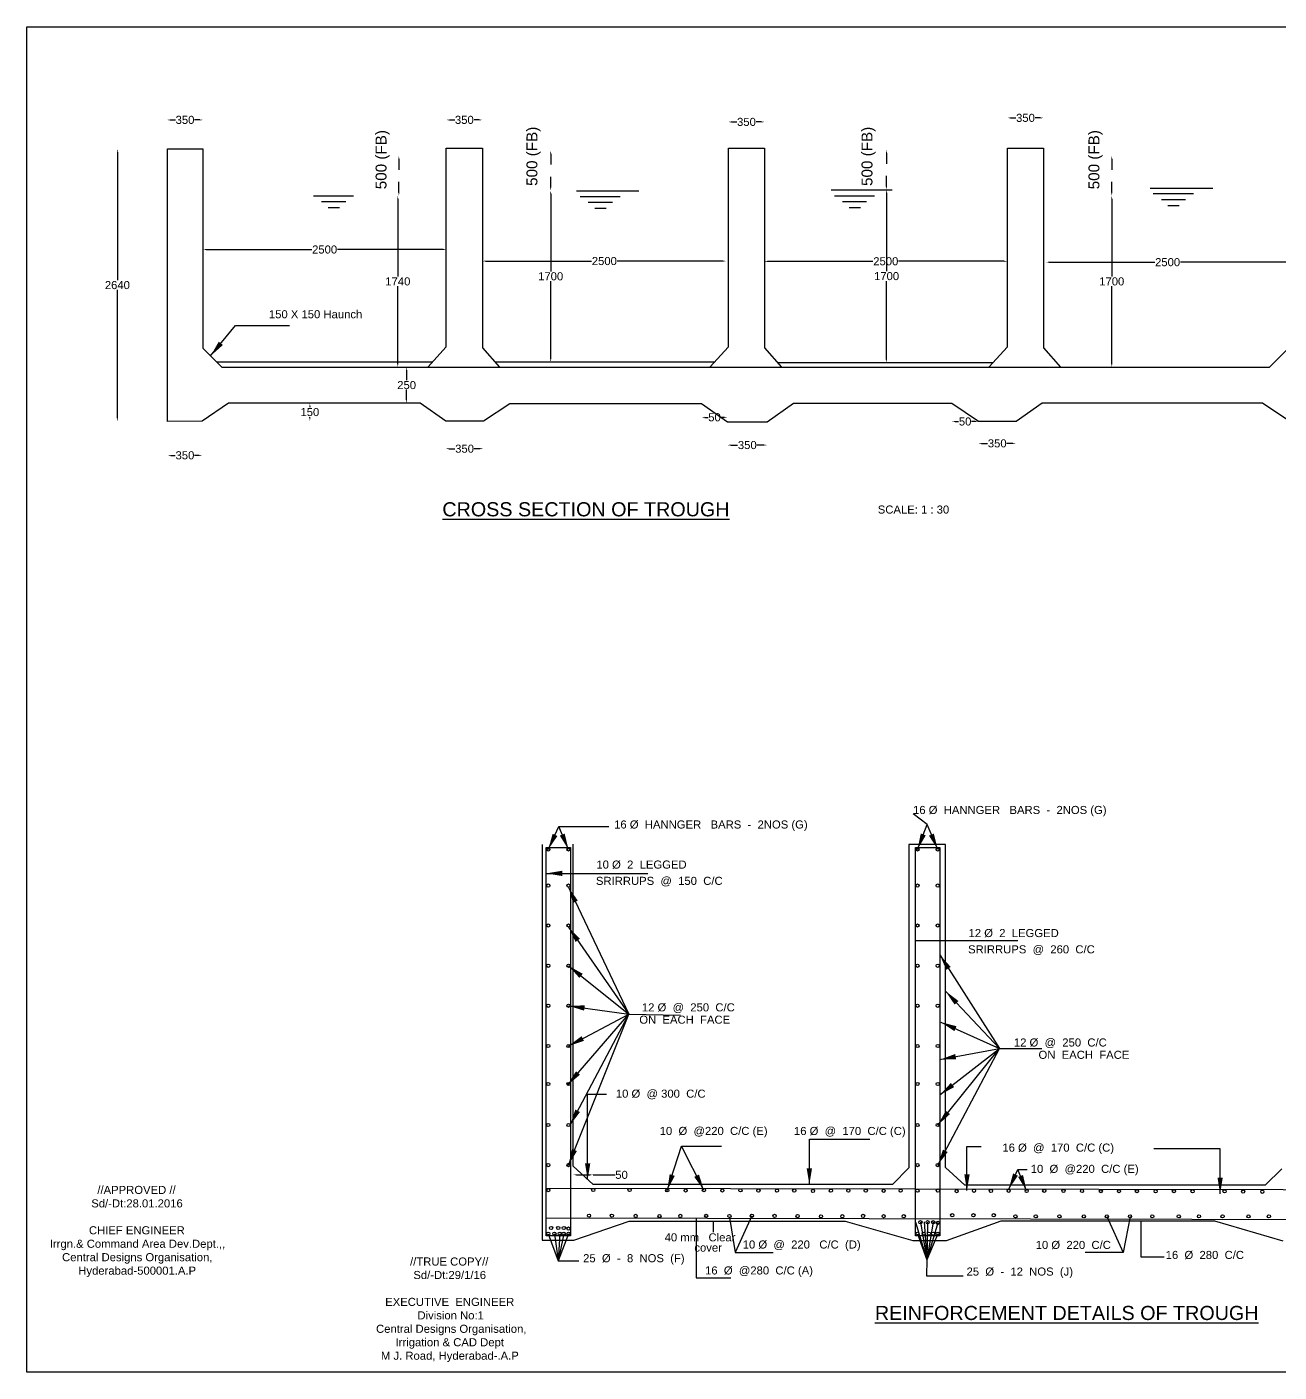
# Model space of a CAD drawing. Header units: inches. Extents: x 136 to 450, y 20 to 187.
# Drawn here: x 135.9 to 291, y 20.4 to 187.1 of the extents above; entities that cross this region are included whole.
import ezdxf

# ---------------------------------------------------------------- set-up
doc = ezdxf.new("R2010")
doc.units = ezdxf.units.IN
doc.header["$MEASUREMENT"] = 0
doc.layers.add('DIMENSIONS', color=7, linetype='Continuous')
doc.layers.add('TEXT', color=1, linetype='Continuous')
doc.styles.get("Standard").update_dxf_attribs({"font": 'arial.ttf', "height": 1})
doc.dimstyles.get("Standard").update_dxf_attribs({"dimtxt": 1, "dimasz": 0.4, "dimexe": 0.18, "dimexo": 0.0625, "dimgap": 0.09, "dimtad": 0, "dimtih": 1, "dimtoh": 1, "dimdec": 4, "dimzin": 0, "dimdsep": 46, "dimtxsty": 'Standard', "dimcen": 0.09, "dimse1": 1, "dimse2": 1, "dimadec": 0, "dimazin": 0, "dimtfac": 1, "dimtdec": 4, "dimtofl": 0, "dimtmove": 0, "dimatfit": 3, "dimfxl": 1, "dimtolj": 1, "dimtzin": 0, "dimarcsym": 0})

# ---------------------------------------------------------------- blocks, each defined once
blk = doc.blocks.new('*D1')
at = {"layer": 'Defpoints', "color": 0, "transparency": 16777216}
for p in [(147.06, 171.97), (153.28, 171.97), (153.28, 138.2)]:
    blk.add_point(p, dxfattribs=at)
at = {"layer": 'DIMENSIONS', "color": 0, "lineweight": -2, "transparency": 16777216}
for p, q in [((147.06, 171.57), (147.06, 155.69)), ((147.06, 138.6), (147.06, 154.49))]:
    blk.add_line(p, q, dxfattribs=at)
at = {"layer": 'DIMENSIONS', "color": 0, "transparency": 16777216}
for points in [[(146.99, 171.57), (147.12, 171.57), (147.06, 171.97)], [(146.99, 138.6), (147.12, 138.6), (147.06, 138.2)]]:
    blk.add_solid(points, dxfattribs=at)
at = {"layer": 'DIMENSIONS', "color": 0, "transparency": 16777216, "insert": (147.06, 155.09), "char_height": 1, "attachment_point": 5}
blk.add_mtext('\\A1;2640', dxfattribs=at)
blk = doc.blocks.new('*D2')
at = {"layer": 'Defpoints', "color": 0, "transparency": 16777216}
for p in [(157.66, 175.56), (153.22, 171.97), (157.66, 171.97)]:
    blk.add_point(p, dxfattribs=at)
at = {"layer": 'DIMENSIONS', "color": 0, "lineweight": -2, "transparency": 16777216}
for p, q in [((153.62, 175.56), (154.25, 175.56)), ((157.26, 175.56), (156.63, 175.56))]:
    blk.add_line(p, q, dxfattribs=at)
at = {"layer": 'DIMENSIONS', "color": 0, "transparency": 16777216}
for points in [[(153.62, 175.62), (153.62, 175.49), (153.22, 175.56)], [(157.26, 175.62), (157.26, 175.49), (157.66, 175.56)]]:
    blk.add_solid(points, dxfattribs=at)
at = {"layer": 'DIMENSIONS', "color": 0, "transparency": 16777216, "insert": (155.44, 175.56), "char_height": 1, "attachment_point": 5}
blk.add_mtext('\\A1;350', dxfattribs=at)
blk = doc.blocks.new('*D3')
at = {"layer": 'Defpoints', "color": 0, "transparency": 16777216}
for p in [(153.28, 138.2), (157.58, 138.22), (157.58, 134)]:
    blk.add_point(p, dxfattribs=at)
at = {"layer": 'DIMENSIONS', "color": 0, "lineweight": -2, "transparency": 16777216}
for p, q in [((153.68, 134), (154.24, 134)), ((157.18, 134), (156.62, 134))]:
    blk.add_line(p, q, dxfattribs=at)
at = {"layer": 'DIMENSIONS', "color": 0, "transparency": 16777216}
for points in [[(153.68, 134.07), (153.68, 133.94), (153.28, 134)], [(157.18, 134.07), (157.18, 133.94), (157.58, 134)]]:
    blk.add_solid(points, dxfattribs=at)
at = {"layer": 'DIMENSIONS', "color": 0, "transparency": 16777216, "insert": (155.43, 134), "char_height": 1, "attachment_point": 5}
blk.add_mtext('\\A1;350', dxfattribs=at)
blk = doc.blocks.new('*D4')
at = {"layer": 'Defpoints', "color": 0, "transparency": 16777216}
for p in [(157.66, 159.62), (157.66, 159.5), (187.82, 159.77)]:
    blk.add_point(p, dxfattribs=at)
at = {"layer": 'DIMENSIONS', "color": 0, "lineweight": -2, "transparency": 16777216}
for p, q in [((158.06, 159.5), (171.15, 159.5)), ((187.42, 159.5), (174.33, 159.5))]:
    blk.add_line(p, q, dxfattribs=at)
at = {"layer": 'DIMENSIONS', "color": 0, "transparency": 16777216}
for points in [[(158.06, 159.57), (158.06, 159.43), (157.66, 159.5)], [(187.42, 159.57), (187.42, 159.43), (187.82, 159.5)]]:
    blk.add_solid(points, dxfattribs=at)
at = {"layer": 'DIMENSIONS', "color": 0, "transparency": 16777216, "insert": (172.74, 159.5), "char_height": 1, "attachment_point": 5}
blk.add_mtext('\\A1;2500', dxfattribs=at)
blk = doc.blocks.new('*D5')
at = {"layer": 'Defpoints', "color": 0, "transparency": 16777216}
for p in [(176.32, 166.16), (181.81, 166.16), (181.81, 144.94)]:
    blk.add_point(p, dxfattribs=at)
at = {"layer": 'DIMENSIONS', "color": 0, "lineweight": -2, "transparency": 16777216}
for p, q in [((181.81, 165.76), (181.81, 156.15)), ((181.81, 145.34), (181.81, 154.95))]:
    blk.add_line(p, q, dxfattribs=at)
at = {"layer": 'DIMENSIONS', "color": 0, "transparency": 16777216}
for points in [[(181.74, 165.76), (181.87, 165.76), (181.81, 166.16)], [(181.74, 145.34), (181.87, 145.34), (181.81, 144.94)]]:
    blk.add_solid(points, dxfattribs=at)
at = {"layer": 'DIMENSIONS', "color": 0, "transparency": 16777216, "insert": (181.81, 155.55), "char_height": 1, "attachment_point": 5}
blk.add_mtext('\\A1;1740', dxfattribs=at)
blk = doc.blocks.new('*D6')
at = {"layer": 'Defpoints', "color": 0, "transparency": 16777216}
for p in [(182.9, 144.94), (182.9, 140.46), (182.9, 140.46)]:
    blk.add_point(p, dxfattribs=at)
at = {"layer": 'DIMENSIONS', "color": 0, "lineweight": -2, "transparency": 16777216}
for p, q in [((182.9, 144.54), (182.9, 143.3)), ((182.9, 140.86), (182.9, 142.1))]:
    blk.add_line(p, q, dxfattribs=at)
at = {"layer": 'DIMENSIONS', "color": 0, "transparency": 16777216}
for points in [[(182.84, 144.54), (182.97, 144.54), (182.9, 144.94)], [(182.84, 140.86), (182.97, 140.86), (182.9, 140.46)]]:
    blk.add_solid(points, dxfattribs=at)
at = {"layer": 'DIMENSIONS', "color": 0, "transparency": 16777216, "insert": (182.9, 142.7), "char_height": 1, "attachment_point": 5}
blk.add_mtext('\\A1;250', dxfattribs=at)
blk = doc.blocks.new('*D7')
at = {"layer": 'Defpoints', "color": 0, "transparency": 16777216}
for p in [(184.57, 140.46), (170.91, 138.26), (187.75, 138.26)]:
    blk.add_point(p, dxfattribs=at)
at = {"layer": 'DIMENSIONS', "color": 0, "lineweight": -2, "transparency": 16777216}
for p, q in [((170.91, 140.06), (170.91, 139.96)), ((170.91, 138.66), (170.91, 138.75))]:
    blk.add_line(p, q, dxfattribs=at)
at = {"layer": 'DIMENSIONS', "color": 0, "transparency": 16777216}
for points in [[(170.85, 140.06), (170.98, 140.06), (170.91, 140.46)], [(170.85, 138.66), (170.98, 138.66), (170.91, 138.26)]]:
    blk.add_solid(points, dxfattribs=at)
at = {"layer": 'DIMENSIONS', "color": 0, "transparency": 16777216, "insert": (170.91, 139.36), "char_height": 1, "attachment_point": 5}
blk.add_mtext('\\A1;150', dxfattribs=at)
blk = doc.blocks.new('*D8')
at = {"layer": 'Defpoints', "color": 0, "transparency": 16777216}
for p in [(187.75, 138.26), (192.41, 138.26), (192.41, 134.82)]:
    blk.add_point(p, dxfattribs=at)
at = {"layer": 'DIMENSIONS', "color": 0, "lineweight": -2, "transparency": 16777216}
for p, q in [((188.15, 134.82), (188.88, 134.82)), ((192.01, 134.82), (191.27, 134.82))]:
    blk.add_line(p, q, dxfattribs=at)
at = {"layer": 'DIMENSIONS', "color": 0, "transparency": 16777216}
for points in [[(188.15, 134.89), (188.15, 134.76), (187.75, 134.82)], [(192.01, 134.89), (192.01, 134.76), (192.41, 134.82)]]:
    blk.add_solid(points, dxfattribs=at)
at = {"layer": 'DIMENSIONS', "color": 0, "transparency": 16777216, "insert": (190.08, 134.82), "char_height": 1, "attachment_point": 5}
blk.add_mtext('\\A1;350', dxfattribs=at)
blk = doc.blocks.new('*D9')
at = {"layer": 'Defpoints', "color": 0, "transparency": 16777216}
for p in [(219.45, 140.39), (222.66, 138.71), (222.66, 138.13)]:
    blk.add_point(p, dxfattribs=at)
at = {"layer": 'DIMENSIONS', "color": 0, "lineweight": -2, "transparency": 16777216}
for p, q in [((219.85, 138.71), (220.25, 138.71)), ((222.26, 138.71), (221.86, 138.71))]:
    blk.add_line(p, q, dxfattribs=at)
at = {"layer": 'DIMENSIONS', "color": 0, "transparency": 16777216}
for points in [[(219.85, 138.78), (219.85, 138.65), (219.45, 138.71)], [(222.26, 138.78), (222.26, 138.65), (222.66, 138.71)]]:
    blk.add_solid(points, dxfattribs=at)
at = {"layer": 'DIMENSIONS', "color": 0, "transparency": 16777216, "insert": (221.05, 138.71), "char_height": 1, "attachment_point": 5}
blk.add_mtext('\\A1;50', dxfattribs=at)
blk = doc.blocks.new('*D10')
at = {"layer": 'Defpoints', "color": 0, "transparency": 16777216}
for p in [(222.66, 138.13), (227.56, 138.13), (227.56, 135.27)]:
    blk.add_point(p, dxfattribs=at)
at = {"layer": 'DIMENSIONS', "color": 0, "lineweight": -2, "transparency": 16777216}
for p, q in [((223.06, 135.27), (223.91, 135.27)), ((227.16, 135.27), (226.3, 135.27))]:
    blk.add_line(p, q, dxfattribs=at)
at = {"layer": 'DIMENSIONS', "color": 0, "transparency": 16777216}
for points in [[(223.06, 135.34), (223.06, 135.21), (222.66, 135.27)], [(227.16, 135.34), (227.16, 135.21), (227.56, 135.27)]]:
    blk.add_solid(points, dxfattribs=at)
at = {"layer": 'DIMENSIONS', "color": 0, "transparency": 16777216, "insert": (225.11, 135.27), "char_height": 1, "attachment_point": 5}
blk.add_mtext('\\A1;350', dxfattribs=at)
blk = doc.blocks.new('*D11')
at = {"layer": 'Defpoints', "color": 0, "transparency": 16777216}
for p in [(250.45, 140.43), (253.75, 138.21), (253.75, 138.19)]:
    blk.add_point(p, dxfattribs=at)
at = {"layer": 'DIMENSIONS', "color": 0, "lineweight": -2, "transparency": 16777216}
for p, q in [((250.85, 138.19), (251.29, 138.19)), ((253.35, 138.19), (252.9, 138.19))]:
    blk.add_line(p, q, dxfattribs=at)
at = {"layer": 'DIMENSIONS', "color": 0, "transparency": 16777216}
for points in [[(250.85, 138.25), (250.85, 138.12), (250.45, 138.19)], [(253.35, 138.25), (253.35, 138.12), (253.75, 138.19)]]:
    blk.add_solid(points, dxfattribs=at)
at = {"layer": 'DIMENSIONS', "color": 0, "transparency": 16777216, "insert": (252.1, 138.19), "char_height": 1, "attachment_point": 5}
blk.add_mtext('\\A1;50', dxfattribs=at)
blk = doc.blocks.new('*D12')
at = {"layer": 'Defpoints', "color": 0, "transparency": 16777216}
for p in [(253.75, 138.14), (258.41, 138.21), (258.41, 135.48)]:
    blk.add_point(p, dxfattribs=at)
at = {"layer": 'DIMENSIONS', "color": 0, "lineweight": -2, "transparency": 16777216}
for p, q in [((254.15, 135.48), (254.88, 135.48)), ((258.01, 135.48), (257.27, 135.48))]:
    blk.add_line(p, q, dxfattribs=at)
at = {"layer": 'DIMENSIONS', "color": 0, "transparency": 16777216}
for points in [[(254.15, 135.55), (254.15, 135.42), (253.75, 135.48)], [(258.01, 135.55), (258.01, 135.42), (258.41, 135.48)]]:
    blk.add_solid(points, dxfattribs=at)
at = {"layer": 'DIMENSIONS', "color": 0, "transparency": 16777216, "insert": (256.08, 135.48), "char_height": 1, "attachment_point": 5}
blk.add_mtext('\\A1;350', dxfattribs=at)
blk = doc.blocks.new('*D14')
at = {"layer": 'Defpoints', "color": 0, "transparency": 16777216}
for p in [(192.28, 175.56), (187.83, 171.97), (192.28, 171.97)]:
    blk.add_point(p, dxfattribs=at)
at = {"layer": 'DIMENSIONS', "color": 0, "lineweight": -2, "transparency": 16777216}
for p, q in [((188.23, 175.56), (188.86, 175.56)), ((191.88, 175.56), (191.25, 175.56))]:
    blk.add_line(p, q, dxfattribs=at)
at = {"layer": 'DIMENSIONS', "color": 0, "transparency": 16777216}
for points in [[(188.23, 175.62), (188.23, 175.49), (187.83, 175.56)], [(191.88, 175.62), (191.88, 175.49), (192.28, 175.56)]]:
    blk.add_solid(points, dxfattribs=at)
at = {"layer": 'DIMENSIONS', "color": 0, "transparency": 16777216, "insert": (190.05, 175.56), "char_height": 1, "attachment_point": 5}
blk.add_mtext('\\A1;350', dxfattribs=at)
blk = doc.blocks.new('*D15')
at = {"layer": 'Defpoints', "color": 0, "transparency": 16777216}
for p in [(192.33, 159.62), (222.48, 159.77), (192.33, 158.07)]:
    blk.add_point(p, dxfattribs=at)
at = {"layer": 'DIMENSIONS', "color": 0, "lineweight": -2, "transparency": 16777216}
for p, q in [((192.73, 158.07), (205.81, 158.07)), ((222.08, 158.07), (208.99, 158.07))]:
    blk.add_line(p, q, dxfattribs=at)
at = {"layer": 'DIMENSIONS', "color": 0, "transparency": 16777216}
for points in [[(192.73, 158.14), (192.73, 158), (192.33, 158.07)], [(222.08, 158.14), (222.08, 158), (222.48, 158.07)]]:
    blk.add_solid(points, dxfattribs=at)
at = {"layer": 'DIMENSIONS', "color": 0, "transparency": 16777216, "insert": (207.4, 158.07), "char_height": 1, "attachment_point": 5}
blk.add_mtext('\\A1;2500', dxfattribs=at)
blk = doc.blocks.new('*D16')
at = {"layer": 'Defpoints', "color": 0, "transparency": 16777216}
for p in [(200.75, 166.79), (203.96, 166.79), (201.01, 145.57)]:
    blk.add_point(p, dxfattribs=at)
at = {"layer": 'DIMENSIONS', "color": 0, "lineweight": -2, "transparency": 16777216}
for p, q in [((200.75, 166.39), (200.75, 156.78)), ((200.75, 145.97), (200.75, 155.58))]:
    blk.add_line(p, q, dxfattribs=at)
at = {"layer": 'DIMENSIONS', "color": 0, "transparency": 16777216}
for points in [[(200.68, 166.39), (200.82, 166.39), (200.75, 166.79)], [(200.68, 145.97), (200.82, 145.97), (200.75, 145.57)]]:
    blk.add_solid(points, dxfattribs=at)
at = {"layer": 'DIMENSIONS', "color": 0, "transparency": 16777216, "insert": (200.75, 156.18), "char_height": 1, "attachment_point": 5}
blk.add_mtext('\\A1;1700', dxfattribs=at)
blk = doc.blocks.new('*D17')
at = {"layer": 'Defpoints', "color": 0, "transparency": 16777216}
for p in [(227.2, 159.59), (257.35, 159.74), (227.2, 158.04)]:
    blk.add_point(p, dxfattribs=at)
at = {"layer": 'DIMENSIONS', "color": 0, "lineweight": -2, "transparency": 16777216}
for p, q in [((227.6, 158.04), (240.68, 158.04)), ((256.95, 158.04), (243.86, 158.04))]:
    blk.add_line(p, q, dxfattribs=at)
at = {"layer": 'DIMENSIONS', "color": 0, "transparency": 16777216}
for points in [[(227.6, 158.1), (227.6, 157.97), (227.2, 158.04)], [(256.95, 158.1), (256.95, 157.97), (257.35, 158.04)]]:
    blk.add_solid(points, dxfattribs=at)
at = {"layer": 'DIMENSIONS', "color": 0, "transparency": 16777216, "insert": (242.27, 158.04), "char_height": 1, "attachment_point": 5}
blk.add_mtext('\\A1;2500', dxfattribs=at)
blk = doc.blocks.new('*D18')
at = {"layer": 'Defpoints', "color": 0, "transparency": 16777216}
for p in [(262.12, 159.48), (292.27, 159.63), (262.12, 157.93)]:
    blk.add_point(p, dxfattribs=at)
at = {"layer": 'DIMENSIONS', "color": 0, "lineweight": -2, "transparency": 16777216}
for p, q in [((262.52, 157.93), (275.6, 157.93)), ((291.87, 157.93), (278.78, 157.93))]:
    blk.add_line(p, q, dxfattribs=at)
at = {"layer": 'DIMENSIONS', "color": 0, "transparency": 16777216}
for points in [[(262.52, 158), (262.52, 157.87), (262.12, 157.93)], [(291.87, 158), (291.87, 157.87), (292.27, 157.93)]]:
    blk.add_solid(points, dxfattribs=at)
at = {"layer": 'DIMENSIONS', "color": 0, "transparency": 16777216, "insert": (277.19, 157.93), "char_height": 1, "attachment_point": 5}
blk.add_mtext('\\A1;2500', dxfattribs=at)
blk = doc.blocks.new('*D19')
at = {"layer": 'Defpoints', "color": 0, "transparency": 16777216}
for p in [(270.27, 166.16), (273.48, 166.16), (270.54, 144.94)]:
    blk.add_point(p, dxfattribs=at)
at = {"layer": 'DIMENSIONS', "color": 0, "lineweight": -2, "transparency": 16777216}
for p, q in [((270.27, 165.76), (270.27, 156.15)), ((270.27, 145.34), (270.27, 154.95))]:
    blk.add_line(p, q, dxfattribs=at)
at = {"layer": 'DIMENSIONS', "color": 0, "transparency": 16777216}
for points in [[(270.21, 165.76), (270.34, 165.76), (270.27, 166.16)], [(270.21, 145.34), (270.34, 145.34), (270.27, 144.94)]]:
    blk.add_solid(points, dxfattribs=at)
at = {"layer": 'DIMENSIONS', "color": 0, "transparency": 16777216, "insert": (270.27, 155.55), "char_height": 1, "attachment_point": 5}
blk.add_mtext('\\A1;1700', dxfattribs=at)
blk = doc.blocks.new('*D20')
at = {"layer": 'Defpoints', "color": 0, "transparency": 16777216}
for p in [(242.42, 166.92), (242.37, 145.48), (242.42, 145.48)]:
    blk.add_point(p, dxfattribs=at)
at = {"layer": 'DIMENSIONS', "color": 0, "lineweight": -2, "transparency": 16777216}
for p, q in [((242.37, 166.52), (242.37, 156.8)), ((242.37, 145.88), (242.37, 155.6))]:
    blk.add_line(p, q, dxfattribs=at)
at = {"layer": 'DIMENSIONS', "color": 0, "transparency": 16777216}
for points in [[(242.31, 166.52), (242.44, 166.52), (242.37, 166.92)], [(242.31, 145.88), (242.44, 145.88), (242.37, 145.48)]]:
    blk.add_solid(points, dxfattribs=at)
at = {"layer": 'DIMENSIONS', "color": 0, "transparency": 16777216, "insert": (242.37, 156.2), "char_height": 1, "attachment_point": 5}
blk.add_mtext('\\A1;1700', dxfattribs=at)
blk = doc.blocks.new('*D21')
at = {"layer": 'Defpoints', "color": 0, "transparency": 16777216}
for p in [(227.25, 175.31), (222.77, 172.08), (227.25, 172.08)]:
    blk.add_point(p, dxfattribs=at)
at = {"layer": 'DIMENSIONS', "color": 0, "lineweight": -2, "transparency": 16777216}
for p, q in [((223.17, 175.31), (223.82, 175.31)), ((226.85, 175.31), (226.2, 175.31))]:
    blk.add_line(p, q, dxfattribs=at)
at = {"layer": 'DIMENSIONS', "color": 0, "transparency": 16777216}
for points in [[(223.17, 175.38), (223.17, 175.24), (222.77, 175.31)], [(226.85, 175.38), (226.85, 175.24), (227.25, 175.31)]]:
    blk.add_solid(points, dxfattribs=at)
at = {"layer": 'DIMENSIONS', "color": 0, "transparency": 16777216, "insert": (225.01, 175.31), "char_height": 1, "attachment_point": 5}
blk.add_mtext('\\A1;350', dxfattribs=at)
blk = doc.blocks.new('*D22')
at = {"layer": 'Defpoints', "color": 0, "transparency": 16777216}
for p in [(261.82, 175.81), (257.34, 172.08), (261.82, 172.08)]:
    blk.add_point(p, dxfattribs=at)
at = {"layer": 'DIMENSIONS', "color": 0, "lineweight": -2, "transparency": 16777216}
for p, q in [((257.74, 175.81), (258.39, 175.81)), ((261.42, 175.81), (260.77, 175.81))]:
    blk.add_line(p, q, dxfattribs=at)
at = {"layer": 'DIMENSIONS', "color": 0, "transparency": 16777216}
for points in [[(257.74, 175.87), (257.74, 175.74), (257.34, 175.81)], [(261.42, 175.87), (261.42, 175.74), (261.82, 175.81)]]:
    blk.add_solid(points, dxfattribs=at)
at = {"layer": 'DIMENSIONS', "color": 0, "transparency": 16777216, "insert": (259.58, 175.81), "char_height": 1, "attachment_point": 5}
blk.add_mtext('\\A1;350', dxfattribs=at)
blk = doc.blocks.new('*D38')
at = {"layer": 'Defpoints', "color": 0, "transparency": 16777216}
for p in [(203.55, 45.94), (203.55, 44.85), (206.02, 43.65)]:
    blk.add_point(p, dxfattribs=at)
at = {"layer": 'DIMENSIONS', "color": 0, "lineweight": -2, "transparency": 16777216}
for p, q in [((203.95, 44.85), (205.62, 44.85)), ((206.02, 44.85), (208.73, 44.85))]:
    blk.add_line(p, q, dxfattribs=at)
at = {"layer": 'DIMENSIONS', "color": 0, "transparency": 16777216}
for points in [[(203.95, 44.92), (203.95, 44.79), (203.55, 44.85)], [(205.62, 44.92), (205.62, 44.79), (206.02, 44.85)]]:
    blk.add_solid(points, dxfattribs=at)
at = {"layer": 'DIMENSIONS', "color": 0, "transparency": 16777216, "insert": (209.53, 44.85), "char_height": 1, "attachment_point": 5}
blk.add_mtext('\\A1;50', dxfattribs=at)

msp = doc.modelspace()

# ---------------------------------------------------------------- linework, layer by layer
at = {"color": 0}
for points in [[(153.27874, 138.19722), (153.27874, 171.97413), (157.66172, 171.97413), (157.66172, 147.26641), (160.02325, 144.94092), (289.79932, 144.94092), (292.26657, 147.37739)], [(185.52452, 144.94092), (187.81684, 147.46447), (187.81684, 172.0756), (192.29103, 172.0756), (192.29103, 147.33261), (194.41099, 144.94092)], [(220.48206, 144.94092), (222.77437, 147.46447), (222.77437, 172.0756), (227.24856, 172.0756), (227.24856, 147.33261), (229.36852, 144.94092)], [(255.05227, 144.94092), (257.34459, 147.46447), (257.34459, 172.0756), (261.81878, 172.0756), (261.81878, 147.33261), (263.93874, 144.94092)], [(203.95648, 166.79222), (211.66347, 166.79222)], [(235.50867, 166.9151), (243.07069, 166.9151)], [(275.03398, 167.08393), (282.79498, 167.08393)], [(171.34653, 166.16257), (176.3201, 166.16257)], [(172.35966, 165.44746), (175.34948, 165.44746)], [(204.38878, 166.09019), (209.36235, 166.09019)], [(205.40191, 165.37508), (208.39173, 165.37508)], [(235.89858, 166.14731), (240.87215, 166.14731)], [(236.91172, 165.4322), (239.90153, 165.4322)], [(275.41306, 166.42712), (280.38663, 166.42712)], [(276.42619, 165.712), (279.416, 165.712)], [(173.16734, 164.7111), (174.57723, 164.7111)], [(206.20959, 164.63873), (207.61948, 164.63873)], [(237.71939, 164.69585), (239.12928, 164.69585)], [(277.23386, 164.97565), (278.64375, 164.97565)], [(159.36394, 145.59017), (186.10466, 145.57958)], [(193.84789, 145.5762), (221.05259, 145.569)], [(228.8871, 145.48405), (255.54595, 145.4844)], [(292.32261, 138.17636), (288.94831, 140.48048), (261.63339, 140.48048), (258.40711, 138.20655), (253.74594, 138.20655), (250.451, 140.42986), (230.83843, 140.42986), (227.55658, 138.13073), (222.65511, 138.13073), (219.45394, 140.3895), (195.68418, 140.3895), (192.4056, 138.25547), (187.74922, 138.25547), (184.56733, 140.45559), (160.82701, 140.45559), (157.57828, 138.21572), (153.27874, 138.19722)], [(199.70179, 85.77502), (199.70179, 36.75993), (203.62863, 36.75993), (210.49376, 39.1093), (237.22382, 39.1093), (245.60831, 36.7152), (249.80211, 36.7152), (256.58488, 39.14155), (282.99372, 39.14155), (291.46645, 36.67638)], [(291.33082, 45.60851), (289.27417, 43.55973), (252.07321, 43.55973), (249.66996, 45.78017), (249.66996, 85.76371), (245.11349, 85.76371), (245.11349, 45.73998), (243.12243, 43.65104), (206.01779, 43.65104), (203.55398, 45.93683), (203.55398, 85.8123)], [(200.19558, 43.21509), (337.209, 42.95824), (381.83287, 42.8203)], [(200.19558, 39.54315), (340.22014, 39.25522), (381.83287, 39.25522)], [(247.30535, 32.34722), (251.84226, 32.34722)]]:
    msp.add_lwpolyline(points, dxfattribs=at)
for points in [[(200.19558, 85.40928), (203.20672, 85.40928), (203.20672, 37.2874), (200.19558, 37.2874)], [(245.95371, 85.40928), (248.96486, 85.40928), (248.96486, 37.2874), (245.95371, 37.2874)]]:
    msp.add_lwpolyline(points, close=True, dxfattribs=at)
for centre in [(200.4423, 85.16242), (202.95557, 85.16242), (246.20043, 85.16242), (248.71371, 85.16242), (200.4423, 80.69332), (202.95557, 80.69332), (246.20043, 80.69332), (248.71371, 80.69332), (200.4423, 75.749), (202.95557, 75.749), (246.20043, 75.749), (248.71371, 75.749), (200.4423, 70.76067), (202.95557, 70.76067), (246.20043, 70.76067), (248.71371, 70.76067), (200.4423, 65.80194), (202.95557, 65.80194), (246.20043, 65.80194), (248.71371, 65.80194), (200.4423, 60.81361), (202.95557, 60.81361), (246.20043, 60.81361), (248.71371, 60.81361), (200.4423, 56.11204), (202.95557, 56.11204), (246.20043, 56.11204), (248.71371, 56.11204), (200.4423, 51.02247), (202.95557, 51.02247), (246.20043, 51.02247), (248.71371, 51.02247), (200.4423, 46.06344), (202.95557, 46.06344), (246.20043, 46.06344), (248.71371, 46.06344), (200.44612, 42.95207), (206.02531, 42.98207), (210.52785, 42.97764), (215.19062, 42.9294), (217.4689, 42.9101), (219.73753, 42.95834), (222.02034, 42.91093), (224.26001, 42.93023), (226.49003, 42.90128), (228.78762, 42.89163), (230.93076, 42.90128), (233.25213, 42.86297), (235.4725, 42.89192), (237.63494, 42.90157), (239.78916, 42.89544), (242.01131, 42.87176), (244.11502, 42.88597), (246.19212, 42.88796), (248.72475, 42.90294), (251.04757, 42.82806), (253.1973, 42.8819), (255.29303, 42.86069), (257.50393, 42.87467), (259.72183, 42.86069), (261.90811, 42.87434), (264.29393, 42.85336), (266.58879, 42.84637), (268.91954, 42.83095), (271.17475, 42.83095), (273.3854, 42.83095), (275.70708, 42.82381), (277.97624, 42.83014), (280.28342, 42.81747), (284.25358, 42.8103), (286.55235, 42.77158), (288.92861, 42.75868), (250.50922, 39.84353), (253.13158, 39.84353), (255.64841, 39.84353), (200.79915, 38.26835), (201.68596, 38.26835), (202.375, 38.26835), (202.95557, 38.19183), (205.49821, 39.79152), (208.34, 39.80017), (211.28289, 39.76896), (214.23358, 39.74556), (216.8118, 39.76185), (220.01589, 39.77165), (222.89663, 39.75206), (225.68506, 39.78064), (228.48741, 39.76106), (231.33876, 39.74147), (234.2391, 39.71209), (236.88131, 39.7218), (239.4583, 39.76097), (242.0059, 39.73159), (244.5045, 39.7218), (246.56922, 38.98425), (247.45604, 38.98425), (248.14507, 38.98425), (248.72564, 38.90774), (258.34034, 39.70997), (260.85995, 39.70997), (263.78887, 39.70997), (266.81269, 39.70997), (269.65975, 39.70997), (272.53411, 39.70997), (275.29483, 39.70997), (278.5694, 39.70997), (281.07992, 39.70997), (284.00423, 39.70997), (287.21513, 39.70997), (289.74384, 39.70997), (200.4423, 37.56059), (201.21384, 37.56059), (201.8646, 37.56059), (202.375, 37.56059), (202.95557, 37.56059), (246.20043, 37.56059), (246.97198, 37.56059), (247.62274, 37.56059), (248.13313, 37.56059), (248.71371, 37.56059)]:
    msp.add_circle(centre, 0.19961, dxfattribs=at)
at = {"layer": 'DIMENSIONS', "color": 0}
for p, q in [((181.94269, 170.69822), (181.94269, 169.37592)), ((200.74955, 171.34011), (200.74955, 170.01781)), ((242.36506, 171.45099), (242.36506, 170.12868)), ((270.27073, 170.69176), (270.27073, 169.36945)), ((200.74955, 167.20446), (200.74955, 168.52676)), ((242.36506, 167.31533), (242.36506, 168.63763)), ((181.94269, 166.56257), (181.94269, 167.88487)), ((270.27073, 166.5561), (270.27073, 167.8784))]:
    msp.add_line(p, q, dxfattribs=at)
for points in [[(200.68289, 171.34011), (200.81622, 171.34011), (200.74955, 171.74011)], [(242.29839, 171.45099), (242.43173, 171.45099), (242.36506, 171.85099)], [(181.87602, 170.69822), (182.00935, 170.69822), (181.94269, 171.09822)], [(270.20406, 170.69176), (270.33739, 170.69176), (270.27073, 171.09176)], [(200.68289, 167.20446), (200.81622, 167.20446), (200.74955, 166.80446)], [(242.29839, 167.31533), (242.43173, 167.31533), (242.36506, 166.91533)], [(181.87602, 166.56257), (182.00935, 166.56257), (181.94269, 166.16257)], [(270.20406, 166.5561), (270.33739, 166.5561), (270.27073, 166.1561)]]:
    msp.add_solid(points, dxfattribs=at)
at = {"layer": 'TEXT', "color": 0}
msp.add_lwpolyline([(450.47057, 20.41341), (135.85003, 20.41341), (135.85003, 187.08492), (450.47057, 187.08492)], close=True, dxfattribs=at)

# ---------------------------------------------------------------- texts
at = {"layer": 'DIMENSIONS', "color": 0, "char_height": 1.35, "attachment_point": 5, "rotation": 90}
for insert in [(179.93518, 170.6379), (198.62839, 171.05285), (240.14571, 171.04349), (268.26322, 170.63143)]:
    msp.add_mtext('\\A1;500 (FB)', dxfattribs=dict(at, insert=insert))
at = {"layer": 'TEXT', "color": 0}
for s, height, p in [('150 X 150 Haunch', 1, (165.83493, 150.98381)), ('%%UCROSS SECTION OF TROUGH', 1.75, (187.32742, 126.44278)), ('SCALE: 1 : 30', 1, (241.28056, 126.7858)), ('16 Ø  HANNGER   BARS  -  2NOS (G)', 1, (245.64753, 89.56309)), ('16 Ø  HANNGER   BARS  -  2NOS (G)', 1, (208.61103, 87.7628)), ('10 Ø  2  LEGGED', 1, (206.41407, 82.79583)), ('SRIRRUPS  @  150  C/C', 1, (206.3564, 80.77939)), ('12 Ø  2  LEGGED', 1, (252.52612, 74.31131)), ('SRIRRUPS  @  260  C/C', 1, (252.46845, 72.29488)), ('12 Ø  @  250  C/C', 1, (212.05084, 65.1057)), ('ON  EACH  FACE', 1, (211.72927, 63.57995)), ('12 Ø  @  250  C/C', 1, (258.14394, 60.75331)), ('ON  EACH  FACE', 1, (261.1957, 59.22757)), ('10 Ø  @ 300  C/C', 1, (208.82238, 54.41214)), ('10  Ø  @220  C/C (E)', 1, (214.25533, 49.79388)), ('16 Ø  @  170  C/C (C)', 1, (230.89396, 49.78947)), ('16 Ø  @  170  C/C (C)', 1, (256.71869, 47.72729)), ('10  Ø  @220  C/C (E)', 1, (260.23137, 45.09416)), ('40 mm   Clear', 1, (214.87388, 36.61048)), ('10 Ø  @  220   C/C  (D)', 1, (224.54571, 35.72226)), ('10 Ø  220  C/C', 1, (260.8459, 35.66851)), ('25  Ø  -  8  NOS  (F)', 1, (204.77034, 34.02478)), ('cover', 1, (218.55148, 35.34094)), ('16  Ø  280  C/C', 1, (276.95101, 34.42967)), ('16  Ø  @280  C/C (A)', 1, (219.87644, 32.50851)), ('25  Ø  -  12  NOS  (J)', 1, (252.27881, 32.36884)), ('%%UREINFORCEMENT DETAILS OF TROUGH', 1.75, (240.92481, 26.86639))]:
    msp.add_text(s, height=height, dxfattribs=at).set_placement(p)
at = {"layer": 'TEXT', "color": 0, "char_height": 1, "width": 23.5001486, "attachment_point": 1}
for s, insert in [('\\pi6.8981;//APPROVED //\\P\\pi6.144;Sd/-Dt:28.01.2016\\P\\pi11.75;\\P\\pi5.8558;CHIEF ENGINEER  \\P\\pi1.0076;Irrgn.& Command Area Dev.Dept.,, \\P\\pi2.5291;Central Designs Organisation, \\P\\pi4.5359;Hyderabad-500001.A.P', (137.67887, 43.48507)), ('\\pi6.8988;//TRUE COPY//\\P\\pi7.3094;Sd/-Dt:29/1/16\\P\\pi11.75;\\P\\pi3.8186;EXECUTIVE  ENGINEER  \\P\\pi7.8173;Division No:1\\P\\pi2.3002; Central Designs Organisation,\\P\\pi5.1044;Irrigation & CAD Dept\\P\\pi3.2913;M J. Road, Hyderabad-.A.P', (176.42633, 34.61331))]:
    msp.add_mtext(s, dxfattribs=dict(at, insert=insert))

# ---------------------------------------------------------------- dimensions: what is measured, and where the dimension line sits
at = {"layer": 'DIMENSIONS', "color": 0}
for base, p1, p2, text, picture, middle in [((157.66172, 175.55615), (153.21624, 171.97413), (157.66172, 171.97413), '350', '*D2', (155.43898, 175.55615)), ((227.24856, 175.30966), (222.77437, 172.0756), (227.24856, 172.0756), '350', '*D21', (225.01147, 175.30966)), ((261.81878, 175.8064), (257.34459, 172.0756), (261.81878, 172.0756), '350', '*D22', (259.58168, 175.8064)), ((157.66172, 159.4987), (187.81684, 159.77004), (157.66172, 159.62027), '2500', '*D4', (172.73928, 159.4987)), ((222.65511, 138.71364), (219.45394, 140.3895), (222.65511, 138.13073), '50', '*D9', (221.05452, 138.71364)), ((253.74594, 138.18568), (250.451, 140.42986), (253.74594, 138.20655), '50', '*D11', (252.09847, 138.18568)), ((157.57828, 134.00405), (153.27874, 138.19722), (157.57828, 138.21572), '350', '*D3', (155.42851, 134.00405)), ((192.4056, 134.82296), (187.74922, 138.25547), (192.4056, 138.25547), '350', '*D8', (190.07741, 134.82296)), ((227.55658, 135.27327), (222.65511, 138.13073), (227.55658, 138.13073), '350', '*D10', (225.10584, 135.27327)), ((258.40711, 135.48362), (253.74594, 138.14405), (258.40711, 138.20655), '350', '*D12', (256.07653, 135.48362))]:
    dim = msp.add_linear_dim(base=base, p1=p1, p2=p2, text=text, dimstyle='Standard', dxfattribs=at)
    dim.commit()
    dim.dimension.update_dxf_attribs({"geometry": picture, "text_midpoint": middle})
dim = msp.add_linear_dim(base=(192.27661, 175.55615), p1=(187.83112, 171.97413), p2=(192.27661, 171.97413), text='350', dimstyle='Standard', override={"dimasz": 0.4}, dxfattribs=at)
dim.commit()
dim.dimension.update_dxf_attribs({"geometry": '*D14', "text_midpoint": (190.05386, 175.55615)})
for base, p1, p2, text, picture, middle in [((147.05701, 171.97413), (153.27874, 138.19722), (153.27874, 171.97413), '2640', '*D1', (147.05701, 155.08567)), ((200.74979, 166.79222), (201.01364, 145.5743), (203.95648, 166.79222), '1700', '*D16', (200.74979, 156.18326)), ((242.37236, 145.48423), (242.41824, 166.91533), (242.41852, 145.48423), '1700', '*D20', (242.37236, 156.19978)), ((181.80655, 166.16257), (181.81445, 144.94092), (176.3201, 166.16257), '1740', '*D5', (181.80655, 155.55174)), ((270.27229, 166.15779), (270.53614, 144.93988), (273.47898, 166.15779), '1700', '*D19', (270.27229, 155.54883)), ((182.90304, 140.45559), (182.90304, 144.94092), (182.90304, 140.45559), '250', '*D6', (182.90304, 142.69825)), ((170.91344, 138.25547), (184.56733, 140.45559), (187.74922, 138.25547), '150', '*D7', (170.91344, 139.35553))]:
    dim = msp.add_linear_dim(base=base, p1=p1, p2=p2, angle=90, text=text, dimstyle='Standard', dxfattribs=at)
    dim.commit()
    dim.dimension.update_dxf_attribs({"geometry": picture, "text_midpoint": middle})
for base, p1, p2, text, picture, middle in [((192.32584, 158.06871), (222.48096, 159.77004), (192.32584, 159.62027), '2500', '*D15', (207.4034, 158.06871)), ((227.19706, 158.03793), (257.35218, 159.73926), (227.19706, 159.58949), '2500', '*D17', (242.27462, 158.03793)), ((262.11743, 157.93286), (292.27255, 159.63418), (262.11743, 159.48441), '2500', '*D18', (277.19499, 157.93286)), ((203.55398, 44.85489), (206.01779, 43.65104), (203.55398, 45.93683), '50', '*D38', (209.53152, 44.85489))]:
    dim = msp.add_linear_dim(base=base, p1=p1, p2=p2, text=text, dimstyle='Standard', dxfattribs=at)
    dim.commit()
    dim.dimension.update_dxf_attribs({"geometry": picture, "text_midpoint": middle, "dimtype": 160})

# ---------------------------------------------------------------- leaders
at = {"color": 0}
for points, override in [([(158.61745, 146.32527), (161.68191, 150.08963), (168.38476, 150.08963)], {"dimasz": 2, "dimgap": 0.09, "dimtad": 0}), ([(248.71371, 85.16242), (247.38416, 88.25761), (245.64753, 89.56309)], {"dimasz": 2, "dimgap": 0.09, "dimtad": 0}), ([(200.4423, 85.16242), (201.76566, 87.99557)], {"dimasz": 2, "dimgap": 0.09, "dimtad": 0}), ([(202.95557, 85.16242), (201.76566, 87.99557), (207.96186, 87.99557)], {"dimasz": 2, "dimgap": 0.09, "dimtad": 0}), ([(246.20043, 85.16242), (247.38416, 88.25761)], {"dimasz": 2, "dimgap": 0.09, "dimtad": 0}), ([(200.19558, 82.20322), (212.80608, 82.20322)], {"dimasz": 2, "dimgap": 0.09, "dimtad": 0}), ([(202.95557, 80.49371), (210.44085, 64.74637)], {"dimasz": 2, "dimgap": 0.09, "dimtad": 0}), ([(202.95557, 75.54939), (210.44085, 64.74637)], {"dimasz": 2, "dimgap": 0.09, "dimtad": 0}), ([(248.96486, 72.12372), (256.34211, 60.5249), (261.6086, 60.5249)], {"dimasz": 2, "dimgap": 0.09, "dimtad": 0}), ([(202.95557, 70.76067), (210.44085, 64.74637)], {"dimasz": 2, "dimgap": 0.09, "dimtad": 0}), ([(249.66996, 67.62299), (256.34211, 60.5249)], {"dimasz": 2, "dimgap": 0.09, "dimtad": 0}), ([(202.95557, 65.80194), (210.44085, 64.74637)], {"dimasz": 2, "dimgap": 0.09, "dimtad": 0}), ([(202.82482, 55.96121), (210.44085, 64.74637)], {"dimasz": 2, "dimgap": 0.09, "dimtad": 0}), ([(202.95557, 60.81361), (210.44085, 64.74637)], {"dimasz": 2, "dimgap": 0.09, "dimtad": 0}), ([(202.95557, 46.06344), (210.44085, 64.74637), (216.83981, 64.62886)], {"dimasz": 2, "dimgap": 0.09, "dimtad": 0}), ([(203.15518, 51.02247), (210.44085, 64.74637)], {"dimasz": 2, "dimgap": 0.09, "dimtad": 0}), ([(249.08187, 63.77847), (256.34211, 60.5249)], {"dimasz": 2, "dimgap": 0.09, "dimtad": 0}), ([(248.71371, 51.02247), (256.34211, 60.5249)], {"dimasz": 2, "dimgap": 0.09, "dimtad": 0}), ([(248.71371, 46.06344), (256.34211, 60.5249)], {"dimasz": 2, "dimgap": 0.09, "dimtad": 0}), ([(248.96486, 59.1261), (256.34211, 60.5249)], {"dimasz": 2, "dimgap": 0.09, "dimtad": 0}), ([(248.96486, 54.74626), (256.34211, 60.5249)], {"dimasz": 2, "dimgap": 0.09, "dimtad": 0}), ([(205.33155, 44.2877), (205.33155, 54.83989), (207.67602, 54.83989)], {"dimasz": 2, "dimgap": 0.09, "dimtad": 0}), ([(215.19062, 42.9294), (216.97131, 48.40244)], {"dimasz": 2, "dimgap": 0.09, "dimtad": 0}), ([(219.73753, 42.95834), (216.97131, 48.40244), (221.91863, 48.40244)], {"dimasz": 2, "dimgap": 0.09, "dimtad": 0}), ([(232.80166, 43.65104), (232.80166, 49.25587), (240.30282, 49.25587)], {"dimasz": 2, "dimgap": 0.09, "dimtad": 0}), ([(252.33354, 42.89812), (252.33354, 48.36584), (254.08614, 48.36584)], {"dimasz": 2, "dimgap": 0.09, "dimtad": 0}), ([(283.69973, 42.50617), (283.69973, 48.09466), (275.49939, 48.09466)], {"dimasz": 2, "dimgap": 0.09, "dimtad": 0}), ([(257.50393, 43.07428), (258.64337, 45.53191)], {"dimasz": 2, "dimgap": 0.09, "dimtad": 0}), ([(259.72183, 42.86069), (258.64337, 45.53191), (259.78508, 45.53191)], {"dimasz": 2, "dimgap": 0.09, "dimtad": 0}), ([(218.77708, 39.50494), (218.77708, 32.09321), (223.07486, 32.09321)], {"dimgap": 0.09, "dimtad": 0}), ([(220.89567, 39.1093), (220.89567, 37.75916)], {"dimgap": 0.09, "dimtad": 0}), ([(222.89663, 39.55245), (223.60479, 35.22821)], {"dimgap": 0.09, "dimtad": 0}), ([(225.68506, 39.78064), (223.60479, 35.22821), (228.33552, 35.22821)], {"dimgap": 0.09, "dimtad": 0}), ([(245.95371, 38.98774), (247.34999, 34.31358)], {"dimgap": 0.09, "dimtad": 0}), ([(246.56922, 38.98425), (247.34999, 34.31358)], {"dimgap": 0.09, "dimtad": 0}), ([(247.02978, 39.03047), (247.34999, 34.31358)], {"dimgap": 0.09, "dimtad": 0}), ([(247.45604, 38.98425), (247.34999, 34.31358)], {"dimgap": 0.09, "dimtad": 0}), ([(248.14507, 38.98425), (247.34999, 34.31358)], {"dimgap": 0.09, "dimtad": 0}), ([(248.72564, 38.90774), (247.34999, 34.31358)], {"dimgap": 0.09, "dimtad": 0}), ([(272.53411, 39.70997), (271.66458, 35.24635), (266.98939, 35.24635)], {"dimgap": 0.09, "dimtad": 0}), ([(269.65975, 39.70997), (271.66458, 35.24635)], {"dimgap": 0.09, "dimtad": 0}), ([(273.89157, 39.14155), (273.89157, 34.70795), (276.77864, 34.70795)], {"dimgap": 0.09, "dimtad": 0}), ([(200.4423, 37.56059), (201.68921, 34.21837)], {"dimgap": 0.09, "dimtad": 0}), ([(201.21384, 37.56059), (201.68921, 34.21837)], {"dimgap": 0.09, "dimtad": 0}), ([(201.8646, 37.56059), (201.68921, 34.21837)], {"dimgap": 0.09, "dimtad": 0}), ([(202.375, 37.56059), (201.68921, 34.21837)], {"dimgap": 0.09, "dimtad": 0}), ([(202.95557, 37.56059), (201.68921, 34.21837), (204.23234, 34.21837)], {"dimgap": 0.09, "dimtad": 0}), ([(246.20043, 37.56059), (247.34999, 34.31358)], {"dimgap": 0.09, "dimtad": 0}), ([(248.71371, 37.56059), (247.34999, 34.31358), (247.30535, 32.34722)], {"dimgap": 0.09, "dimtad": 0})]:
    msp.add_leader(points, dimstyle='Standard', override=override, dxfattribs=at)
at = {"layer": 'TEXT', "color": 0}
msp.add_leader([(245.95371, 73.89382), (258.64236, 73.89382)], dimstyle='Standard', override={"dimgap": 0.09, "dimtad": 0}, dxfattribs=at)

doc.saveas('drawing.dxf')
